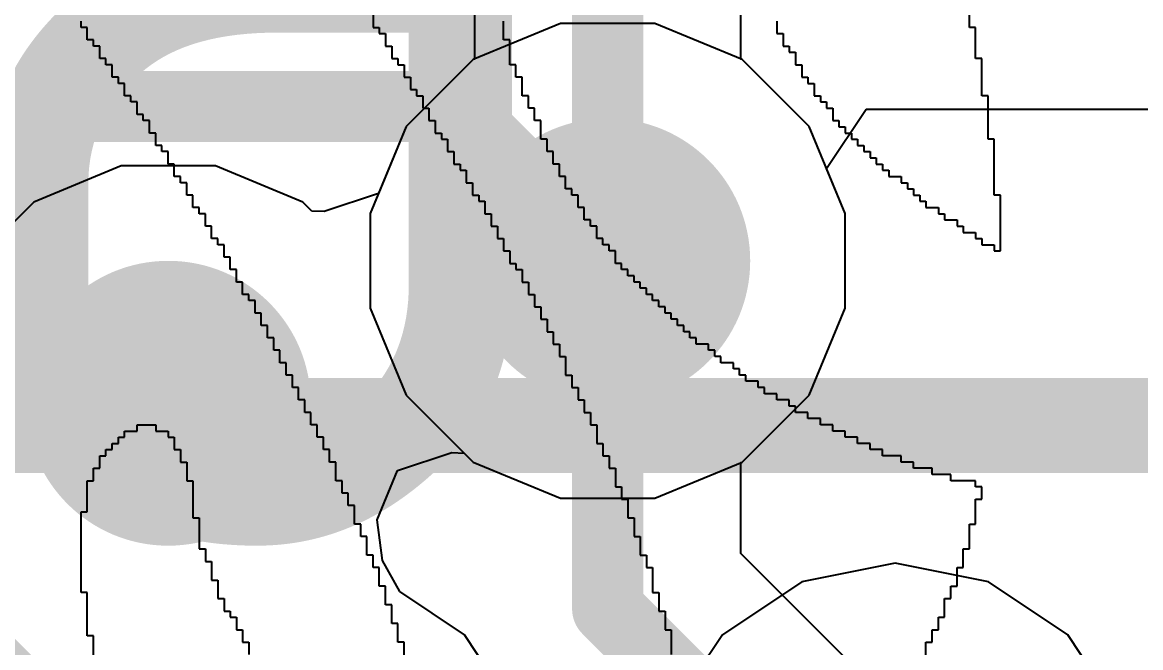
# Model space of a CAD drawing. Header units: inches. Extents: x -1.9 to 51.5, y -1.6 to 35.1.
# Drawn here: x 36.218 to 38.572, y 22.135 to 23.452 of the extents above; entities that cross this region are included whole.
import ezdxf

# ---------------------------------------------------------------- set-up
doc = ezdxf.new("R2010")
doc.units = ezdxf.units.IN
for name, color, linetype in [('Assembly Notes', 76, 'Continuous'), ('Bottom Layer', 76, 'Continuous'), ('Bottom Layer 1', 5, 'Continuous'), ('Bottom Overlay', 54, 'Continuous'), ('Top Assembly', 56, 'Continuous'), ('Top Courtyard', 56, 'Continuous'), ('Top Layer', 16, 'Continuous'), ('Top Layer 1', 1, 'Continuous'), ('Via Holes', 16, 'Continuous')]:
    doc.layers.add(name, color=color, linetype=linetype)
doc.styles.add('GOST type B', font='', dxfattribs={"height": 0.2})
doc.styles.get('GOST type B').set_extended_font_data('GOST type B')

# ---------------------------------------------------------------- blocks, each defined once
blk = doc.blocks.new('SOIC_16_107')
at = {"layer": 'Top Assembly'}
blk.add_lwpolyline([(-4.1531, -5.45, 0.2, 0.2, 0), (-4.1531, 5.45, 0.2, 0.2, 0)], format="xyseb", dxfattribs=at)
at = {"layer": 'Top Courtyard'}
blk.add_lwpolyline([(-4.1531, -5.45, 0.2, 0.2, 0), (-4.1531, 5.45, 0.2, 0.2, 0)], format="xyseb", dxfattribs=at)
blk = doc.blocks.new('SOT23_3_B_112')
at = {"layer": 'Assembly Notes', "style": 'GOST type B', "text_generation_flag": 2}
blk.add_text('VT2_9', height=2.15, rotation=180, dxfattribs=at).set_placement((-0.025, -1.9))

msp = doc.modelspace()

# ---------------------------------------------------------------- hatches: boundary and pattern name
at = {"layer": 'Bottom Layer'}
h = msp.add_hatch(color=76, dxfattribs=at)
edge = h.paths.add_edge_path()
edge.add_arc((37.45, 22.95), 0.3, 0, 360)
h = msp.add_hatch(color=76, dxfattribs=at)
edge = h.paths.add_edge_path()
edge.add_arc((36.525, 22.65), 0.3, 0, 360)
at = {"layer": 'Bottom Layer 1'}
h = msp.add_hatch(color=5, dxfattribs=at)
edge = h.paths.add_edge_path()
edge.add_arc((37.45, 22.95), 0.3, 0, 360)
h = msp.add_hatch(color=5, dxfattribs=at)
edge = h.paths.add_edge_path()
edge.add_arc((36.525, 22.65), 0.3, 0, 360)
at = {"layer": 'Top Layer'}
h = msp.add_hatch(color=16, dxfattribs=at)
edge = h.paths.add_edge_path()
edge.add_arc((37.45, 22.95), 0.3, 0, 360)
h = msp.add_hatch(color=16, dxfattribs=at)
edge = h.paths.add_edge_path()
edge.add_arc((36.525, 22.65), 0.3, 0, 360)
at = {"layer": 'Top Layer 1'}
h = msp.add_hatch(color=1, dxfattribs=at)
edge = h.paths.add_edge_path()
edge.add_arc((37.45, 22.95), 0.3, 0, 360)
h = msp.add_hatch(color=1, dxfattribs=at)
edge = h.paths.add_edge_path()
edge.add_arc((36.525, 22.65), 0.3, 0, 360)
at = {"layer": 'Via Holes'}
h = msp.add_hatch(color=7, dxfattribs=at)
edge = h.paths.add_edge_path()
edge.add_arc((37.45, 22.95), 0.15, 0, 360)
h = msp.add_hatch(color=7, dxfattribs=at)
edge = h.paths.add_edge_path()
edge.add_arc((36.525, 22.65), 0.15, 0, 360)

# ---------------------------------------------------------------- linework, layer by layer
at = {"layer": 'Bottom Layer'}
for p, q in [((37.3505, 23.45), (37.1668, 23.3739)), ((37.5495, 23.45), (37.3505, 23.45)), ((37.7332, 23.3739), (37.5495, 23.45)), ((37.1668, 23.3739), (37.0261, 23.2332)), ((37.8739, 23.2332), (37.7332, 23.3739)), ((37.0261, 23.2332), (36.95, 23.0495)), ((37.95, 23.0495), (37.8739, 23.2332)), ((36.95, 23.0495), (36.95, 22.8505)), ((37.95, 22.8505), (37.95, 23.0495)), ((36.95, 22.8505), (37.0261, 22.6668)), ((37.8739, 22.6668), (37.95, 22.8505)), ((37.0261, 22.6668), (37.1668, 22.5261)), ((37.7332, 22.5261), (37.8739, 22.6668)), ((37.1668, 22.5261), (37.3505, 22.45)), ((37.5495, 22.45), (37.7332, 22.5261)), ((37.3505, 22.45), (37.5495, 22.45))]:
    msp.add_line(p, q, dxfattribs=at)
at = {"layer": 'Bottom Layer 1'}
for p, q in [((37.7304, 23.3751), (37.7304, 25.2385)), ((37.1696, 25.1224), (37.1696, 23.3751)), ((37.1668, 23.3739), (37.0261, 23.2332)), ((37.1696, 23.3751), (37.1668, 23.3739)), ((37.7332, 23.3739), (37.7304, 23.3751)), ((37.8739, 23.2332), (37.7332, 23.3739)), ((37.0261, 23.2332), (36.9674, 23.0915)), ((37.95, 23.0495), (37.8739, 23.2332)), ((36.4255, 23.15), (36.2418, 23.0739)), ((36.6245, 23.15), (36.4255, 23.15)), ((36.8082, 23.0739), (36.6245, 23.15)), ((36.2418, 23.0739), (36.1011, 22.9332)), ((36.8272, 23.0549), (36.8082, 23.0739)), ((36.9674, 23.0915), (36.8531, 23.0537)), ((36.8531, 23.0537), (36.8272, 23.0549)), ((37.95, 22.8505), (37.95, 23.0495)), ((37.8739, 22.6668), (37.95, 22.8505)), ((37.7332, 22.5261), (37.8739, 22.6668)), ((37.7304, 22.5249), (37.7332, 22.5261)), ((37.7304, 22.3334), (37.7304, 22.5249)), ((40.4834, 19.5804), (37.7304, 22.3334))]:
    msp.add_line(p, q, dxfattribs=at)
for points in [[(37.45, 22.95, 0.15, 0.15, 0), (37.45, 25.2385, 0.15, 0.15, 0)], [(37.45, 22.2173, 0.15, 0.15, 0), (37.45, 22.95, 0.15, 0.15, 0)], [(35.5, 22.75, 0.15, 0.15, 0), (39.35, 18.9, 0.15, 0.15, 0)], [(37.45, 22.2173, 0.15, 0.15, 0), (40.3673, 19.3, 0.15, 0.15, 0)]]:
    msp.add_lwpolyline(points, format="xyseb", dxfattribs=at)
for points in [[(37.4125, 22.95, 0.075, 0.075, 1), (37.4875, 22.95, 0.075, 0.075, 1)], [(37.4125, 22.95, 0.075, 0.075, 1), (37.4875, 22.95, 0.075, 0.075, 1)], [(37.4125, 22.2173, 0.075, 0.075, 1), (37.4875, 22.2173, 0.075, 0.075, 1)], [(37.4125, 22.2173, 0.075, 0.075, 1), (37.4875, 22.2173, 0.075, 0.075, 1)]]:
    msp.add_lwpolyline(points, format="xyseb", close=True, dxfattribs=at)
at = {"layer": 'Bottom Overlay'}
for p, q in [((38.2115, 23.4415), (38.2115, 23.5069)), ((36.3415, 23.4415), (36.3415, 23.4546)), ((36.9562, 23.4677), (36.9562, 23.4415)), ((37.2308, 23.4154), (37.2308, 23.4546)), ((37.8062, 23.4546), (37.8062, 23.4285)), ((36.3546, 23.4415), (36.3415, 23.4415)), ((36.3546, 23.4154), (36.3546, 23.4415)), ((36.9562, 23.4415), (36.9692, 23.4415)), ((36.9692, 23.4415), (36.9692, 23.4285)), ((36.9692, 23.4285), (36.9823, 23.4285)), ((36.9823, 23.4285), (36.9823, 23.4023)), ((37.8062, 23.4285), (37.8192, 23.4285)), ((37.8192, 23.4285), (37.8192, 23.4023)), ((38.2246, 23.4415), (38.2115, 23.4415)), ((38.2246, 23.3762), (38.2246, 23.4415)), ((36.3677, 23.4154), (36.3546, 23.4154)), ((36.3677, 23.4023), (36.3677, 23.4154)), ((36.3808, 23.4023), (36.3677, 23.4023)), ((36.3808, 23.3762), (36.3808, 23.4023)), ((36.9823, 23.4023), (36.9954, 23.4023)), ((36.9954, 23.4023), (36.9954, 23.3762)), ((37.2438, 23.4154), (37.2308, 23.4154)), ((37.2438, 23.3631), (37.2438, 23.4154)), ((37.8192, 23.4023), (37.8323, 23.4023)), ((37.8323, 23.4023), (37.8323, 23.3892)), ((36.3938, 23.3762), (36.3808, 23.3762)), ((36.3938, 23.3631), (36.3938, 23.3762)), ((36.9954, 23.3762), (37.0085, 23.3762)), ((37.0085, 23.3762), (37.0085, 23.3631)), ((37.8323, 23.3892), (37.8454, 23.3892)), ((37.8454, 23.3892), (37.8454, 23.3631)), ((38.2377, 23.3762), (38.2246, 23.3762)), ((38.2377, 23.2977), (38.2377, 23.3762)), ((36.4069, 23.3631), (36.3938, 23.3631)), ((36.4069, 23.3369), (36.4069, 23.3631)), ((37.0085, 23.3631), (37.0215, 23.3631)), ((37.0215, 23.3631), (37.0215, 23.3369)), ((37.2569, 23.3631), (37.2438, 23.3631)), ((37.2569, 23.3369), (37.2569, 23.3631)), ((37.8454, 23.3631), (37.8585, 23.3631)), ((37.8585, 23.3631), (37.8585, 23.3369)), ((36.42, 23.3369), (36.4069, 23.3369)), ((36.42, 23.3238), (36.42, 23.3369)), ((37.0215, 23.3369), (37.0346, 23.3369)), ((37.0346, 23.3369), (37.0346, 23.3108)), ((37.27, 23.3369), (37.2569, 23.3369)), ((37.27, 23.2977), (37.27, 23.3369)), ((37.8585, 23.3369), (37.8715, 23.3369)), ((37.8715, 23.3369), (37.8715, 23.3238)), ((36.4331, 23.3238), (36.42, 23.3238)), ((36.4331, 23.2977), (36.4331, 23.3238)), ((37.0346, 23.3108), (37.0477, 23.3108)), ((37.0477, 23.3108), (37.0477, 23.2977)), ((37.8715, 23.3238), (37.8846, 23.3238)), ((37.8846, 23.3238), (37.8846, 23.2977)), ((36.4462, 23.2977), (36.4331, 23.2977)), ((36.4462, 23.2846), (36.4462, 23.2977)), ((36.4592, 23.2846), (36.4462, 23.2846)), ((36.4592, 23.2585), (36.4592, 23.2846)), ((37.0477, 23.2977), (37.0608, 23.2977)), ((37.0608, 23.2977), (37.0608, 23.2715)), ((37.2831, 23.2977), (37.27, 23.2977)), ((37.2831, 23.2715), (37.2831, 23.2977)), ((37.8846, 23.2977), (37.8977, 23.2977)), ((37.8977, 23.2977), (37.8977, 23.2846)), ((37.8977, 23.2846), (37.9108, 23.2846)), ((37.9108, 23.2846), (37.9108, 23.2715)), ((38.2508, 23.2977), (38.2377, 23.2977)), ((38.2508, 23.2062), (38.2508, 23.2977)), ((36.4723, 23.2585), (36.4592, 23.2585)), ((36.4723, 23.2454), (36.4723, 23.2585)), ((37.0608, 23.2715), (37.0738, 23.2715)), ((37.0738, 23.2715), (37.0738, 23.2454)), ((37.2962, 23.2715), (37.2831, 23.2715)), ((37.2962, 23.2454), (37.2962, 23.2715)), ((37.9108, 23.2715), (37.9238, 23.2715)), ((37.9238, 23.2715), (37.9238, 23.2454)), ((36.4854, 23.2454), (36.4723, 23.2454)), ((36.4854, 23.2192), (36.4854, 23.2454)), ((37.0738, 23.2454), (37.0869, 23.2454)), ((37.0869, 23.2454), (37.0869, 23.2192)), ((37.3092, 23.2454), (37.2962, 23.2454)), ((37.3092, 23.2062), (37.3092, 23.2454)), ((37.9238, 23.2454), (37.9369, 23.2454)), ((37.9369, 23.2454), (37.9369, 23.2323)), ((36.4985, 23.2192), (36.4854, 23.2192)), ((36.4985, 23.1931), (36.4985, 23.2192)), ((37.0869, 23.2192), (37.1, 23.2192)), ((37.1, 23.2192), (37.1, 23.2062)), ((37.9369, 23.2323), (37.95, 23.2323)), ((37.95, 23.2323), (37.95, 23.2192)), ((37.95, 23.2192), (37.9631, 23.2192)), ((37.9631, 23.2192), (37.9631, 23.2062)), ((36.5115, 23.1931), (36.4985, 23.1931)), ((36.5115, 23.18), (36.5115, 23.1931)), ((37.1, 23.2062), (37.1131, 23.2062)), ((37.1131, 23.2062), (37.1131, 23.18)), ((37.3223, 23.2062), (37.3092, 23.2062)), ((37.3223, 23.18), (37.3223, 23.2062)), ((37.9631, 23.2062), (37.9762, 23.2062)), ((37.9762, 23.2062), (37.9762, 23.1931)), ((37.9762, 23.1931), (37.9892, 23.1931)), ((37.9892, 23.1931), (37.9892, 23.18)), ((38.2638, 23.2062), (38.2508, 23.2062)), ((38.2638, 23.0885), (38.2638, 23.2062)), ((36.5246, 23.18), (36.5115, 23.18)), ((36.5246, 23.1538), (36.5246, 23.18)), ((37.1131, 23.18), (37.1262, 23.18)), ((37.1262, 23.18), (37.1262, 23.1538)), ((37.3354, 23.18), (37.3223, 23.18)), ((37.3354, 23.1538), (37.3354, 23.18)), ((37.9892, 23.18), (38.0023, 23.18)), ((38.0023, 23.18), (38.0023, 23.1669)), ((38.0023, 23.1669), (38.0154, 23.1669)), ((38.0154, 23.1669), (38.0154, 23.1538)), ((36.5377, 23.1538), (36.5246, 23.1538)), ((36.5377, 23.1277), (36.5377, 23.1538)), ((37.1262, 23.1538), (37.1392, 23.1538)), ((37.1392, 23.1538), (37.1392, 23.1408)), ((37.1392, 23.1408), (37.1523, 23.1408)), ((37.1523, 23.1408), (37.1523, 23.1146)), ((37.3485, 23.1538), (37.3354, 23.1538)), ((37.3485, 23.1277), (37.3485, 23.1538)), ((38.0154, 23.1538), (38.0285, 23.1538)), ((38.0285, 23.1538), (38.0285, 23.1408)), ((38.0285, 23.1408), (38.0415, 23.1408)), ((38.0415, 23.1408), (38.0415, 23.1277)), ((36.5508, 23.1277), (36.5377, 23.1277)), ((36.5508, 23.1146), (36.5508, 23.1277)), ((37.3615, 23.1277), (37.3485, 23.1277)), ((37.3615, 23.1015), (37.3615, 23.1277)), ((38.0415, 23.1277), (38.0677, 23.1277)), ((38.0677, 23.1277), (38.0677, 23.1146)), ((36.5638, 23.1146), (36.5508, 23.1146)), ((36.5638, 23.0885), (36.5638, 23.1146)), ((37.1523, 23.1146), (37.1654, 23.1146)), ((37.1654, 23.1146), (37.1654, 23.0885)), ((37.3746, 23.1015), (37.3615, 23.1015)), ((37.3746, 23.0885), (37.3746, 23.1015)), ((38.0677, 23.1146), (38.0808, 23.1146)), ((38.0808, 23.1146), (38.0808, 23.1015)), ((38.0808, 23.1015), (38.0938, 23.1015)), ((38.0938, 23.1015), (38.0938, 23.0885)), ((36.5769, 23.0885), (36.5638, 23.0885)), ((36.5769, 23.0623), (36.5769, 23.0885)), ((37.1654, 23.0885), (37.1785, 23.0885)), ((37.1785, 23.0885), (37.1785, 23.0754)), ((37.1785, 23.0754), (37.1915, 23.0754)), ((37.1915, 23.0754), (37.1915, 23.0492)), ((37.3877, 23.0885), (37.3746, 23.0885)), ((37.3877, 23.0623), (37.3877, 23.0885)), ((38.0938, 23.0885), (38.1069, 23.0885)), ((38.1069, 23.0885), (38.1069, 23.0754)), ((38.1069, 23.0754), (38.12, 23.0754)), ((38.12, 23.0754), (38.12, 23.0623)), ((38.2769, 23.0885), (38.2638, 23.0885)), ((38.2769, 22.9708), (38.2769, 23.0885)), ((36.59, 23.0623), (36.5769, 23.0623)), ((36.59, 23.0492), (36.59, 23.0623)), ((36.6031, 23.0492), (36.59, 23.0492)), ((36.6031, 23.0231), (36.6031, 23.0492)), ((37.1915, 23.0492), (37.2046, 23.0492)), ((37.2046, 23.0492), (37.2046, 23.0231)), ((37.4008, 23.0623), (37.3877, 23.0623)), ((37.4008, 23.0362), (37.4008, 23.0623)), ((38.12, 23.0623), (38.1462, 23.0623)), ((38.1462, 23.0623), (38.1462, 23.0492)), ((38.1462, 23.0492), (38.1592, 23.0492)), ((38.1592, 23.0492), (38.1592, 23.0362)), ((36.6162, 23.0231), (36.6031, 23.0231)), ((36.6162, 22.9969), (36.6162, 23.0231)), ((37.2046, 23.0231), (37.2177, 23.0231)), ((37.2177, 23.0231), (37.2177, 22.9969)), ((37.4138, 23.0362), (37.4008, 23.0362)), ((37.4138, 23.0231), (37.4138, 23.0362)), ((37.4269, 23.0231), (37.4138, 23.0231)), ((37.4269, 22.9969), (37.4269, 23.0231)), ((38.1592, 23.0362), (38.1854, 23.0362)), ((38.1854, 23.0362), (38.1854, 23.0231)), ((38.1854, 23.0231), (38.1985, 23.0231)), ((38.1985, 23.0231), (38.1985, 23.01)), ((38.1985, 23.01), (38.2246, 23.01)), ((38.2246, 23.01), (38.2246, 22.9969)), ((36.6292, 22.9969), (36.6162, 22.9969)), ((36.6292, 22.9838), (36.6292, 22.9969)), ((36.6423, 22.9838), (36.6292, 22.9838)), ((36.6423, 22.9577), (36.6423, 22.9838)), ((37.2177, 22.9969), (37.2308, 22.9969)), ((37.2308, 22.9969), (37.2308, 22.9708)), ((37.44, 22.9969), (37.4269, 22.9969)), ((37.44, 22.9838), (37.44, 22.9969)), ((37.4531, 22.9838), (37.44, 22.9838)), ((37.4531, 22.9708), (37.4531, 22.9838)), ((38.2246, 22.9969), (38.2377, 22.9969)), ((38.2377, 22.9969), (38.2377, 22.9838)), ((38.2377, 22.9838), (38.2638, 22.9838)), ((38.2638, 22.9838), (38.2638, 22.9708)), ((36.6554, 22.9577), (36.6423, 22.9577)), ((36.6554, 22.9315), (36.6554, 22.9577)), ((37.2308, 22.9708), (37.2438, 22.9708)), ((37.2438, 22.9708), (37.2438, 22.9446)), ((37.4662, 22.9708), (37.4531, 22.9708)), ((37.4662, 22.9446), (37.4662, 22.9708)), ((38.2638, 22.9708), (38.2769, 22.9708)), ((36.6685, 22.9315), (36.6554, 22.9315)), ((36.6685, 22.9054), (36.6685, 22.9315)), ((37.2438, 22.9446), (37.2569, 22.9446)), ((37.2569, 22.9446), (37.2569, 22.9315)), ((37.2569, 22.9315), (37.27, 22.9315)), ((37.27, 22.9315), (37.27, 22.9054)), ((37.4792, 22.9446), (37.4662, 22.9446)), ((37.4792, 22.9315), (37.4792, 22.9446)), ((37.4923, 22.9315), (37.4792, 22.9315)), ((37.4923, 22.9185), (37.4923, 22.9315)), ((36.6815, 22.9054), (36.6685, 22.9054)), ((36.6815, 22.8792), (36.6815, 22.9054)), ((37.27, 22.9054), (37.2831, 22.9054)), ((37.2831, 22.9054), (37.2831, 22.8792)), ((37.5054, 22.9185), (37.4923, 22.9185)), ((37.5054, 22.9054), (37.5054, 22.9185)), ((37.5185, 22.9054), (37.5054, 22.9054)), ((37.5185, 22.8923), (37.5185, 22.9054)), ((37.5315, 22.8923), (37.5185, 22.8923)), ((37.5315, 22.8792), (37.5315, 22.8923)), ((36.6946, 22.8792), (36.6815, 22.8792)), ((36.6946, 22.8662), (36.6946, 22.8792)), ((36.7077, 22.8662), (36.6946, 22.8662)), ((36.7077, 22.84), (36.7077, 22.8662)), ((37.2831, 22.8792), (37.2962, 22.8792)), ((37.2962, 22.8792), (37.2962, 22.8531)), ((37.5446, 22.8792), (37.5315, 22.8792)), ((37.5446, 22.8662), (37.5446, 22.8792)), ((37.5577, 22.8662), (37.5446, 22.8662)), ((37.5577, 22.8531), (37.5577, 22.8662)), ((36.7208, 22.84), (36.7077, 22.84)), ((36.7208, 22.8138), (36.7208, 22.84)), ((37.2962, 22.8531), (37.3092, 22.8531)), ((37.3092, 22.8531), (37.3092, 22.8269)), ((37.5708, 22.8531), (37.5577, 22.8531)), ((37.5708, 22.84), (37.5708, 22.8531)), ((37.5838, 22.84), (37.5708, 22.84)), ((37.5838, 22.8269), (37.5838, 22.84)), ((36.7338, 22.8138), (36.7208, 22.8138)), ((36.7338, 22.7877), (36.7338, 22.8138)), ((37.3092, 22.8269), (37.3223, 22.8269)), ((37.3223, 22.8269), (37.3223, 22.8008)), ((37.5969, 22.8269), (37.5838, 22.8269)), ((37.5969, 22.8138), (37.5969, 22.8269)), ((37.61, 22.8138), (37.5969, 22.8138)), ((37.61, 22.8008), (37.61, 22.8138)), ((36.7469, 22.7877), (36.7338, 22.7877)), ((36.7469, 22.7615), (36.7469, 22.7877)), ((37.3223, 22.8008), (37.3354, 22.8008)), ((37.3354, 22.8008), (37.3354, 22.7746)), ((37.6231, 22.8008), (37.61, 22.8008)), ((37.6231, 22.7877), (37.6231, 22.8008)), ((37.6362, 22.7877), (37.6231, 22.7877)), ((37.6362, 22.7746), (37.6362, 22.7877)), ((37.3354, 22.7746), (37.3485, 22.7746)), ((37.3485, 22.7746), (37.3485, 22.7485)), ((37.6623, 22.7746), (37.6362, 22.7746)), ((37.6623, 22.7615), (37.6623, 22.7746)), ((36.76, 22.7615), (36.7469, 22.7615)), ((36.76, 22.7354), (36.76, 22.7615)), ((37.3485, 22.7485), (37.3615, 22.7485)), ((37.3615, 22.7485), (37.3615, 22.7092)), ((37.6754, 22.7615), (37.6623, 22.7615)), ((37.6754, 22.7485), (37.6754, 22.7615)), ((37.6885, 22.7485), (37.6754, 22.7485)), ((37.6885, 22.7354), (37.6885, 22.7485)), ((36.7731, 22.7354), (36.76, 22.7354)), ((36.7731, 22.7092), (36.7731, 22.7354)), ((37.7146, 22.7354), (37.6885, 22.7354)), ((37.7146, 22.7223), (37.7146, 22.7354)), ((37.7277, 22.7223), (37.7146, 22.7223)), ((37.7277, 22.7092), (37.7277, 22.7223)), ((36.7862, 22.7092), (36.7731, 22.7092)), ((36.7862, 22.6831), (36.7862, 22.7092)), ((37.3615, 22.7092), (37.3746, 22.7092)), ((37.3746, 22.7092), (37.3746, 22.6831)), ((37.7408, 22.7092), (37.7277, 22.7092)), ((37.7408, 22.6962), (37.7408, 22.7092)), ((37.7669, 22.6962), (37.7408, 22.6962)), ((37.7669, 22.6831), (37.7669, 22.6962)), ((36.7992, 22.6831), (36.7862, 22.6831)), ((36.7992, 22.6569), (36.7992, 22.6831)), ((37.3746, 22.6831), (37.3877, 22.6831)), ((37.3877, 22.6831), (37.3877, 22.6569)), ((37.78, 22.6831), (37.7669, 22.6831)), ((37.78, 22.67), (37.78, 22.6831)), ((37.8062, 22.67), (37.78, 22.67)), ((37.8062, 22.6569), (37.8062, 22.67)), ((36.8123, 22.6569), (36.7992, 22.6569)), ((36.8123, 22.6308), (36.8123, 22.6569)), ((37.3877, 22.6569), (37.4008, 22.6569)), ((37.4008, 22.6569), (37.4008, 22.6308)), ((37.8323, 22.6569), (37.8062, 22.6569)), ((37.8323, 22.6438), (37.8323, 22.6569)), ((36.8254, 22.6308), (36.8123, 22.6308)), ((36.8254, 22.6046), (36.8254, 22.6308)), ((37.4008, 22.6308), (37.4138, 22.6308)), ((37.4138, 22.6308), (37.4138, 22.6046)), ((37.8454, 22.6438), (37.8323, 22.6438)), ((37.8454, 22.6308), (37.8454, 22.6438)), ((37.8715, 22.6308), (37.8454, 22.6308)), ((37.8715, 22.6177), (37.8715, 22.6308)), ((36.4592, 22.5915), (36.4592, 22.6046)), ((36.4592, 22.6046), (36.4985, 22.6046)), ((36.4985, 22.6046), (36.4985, 22.5915)), ((36.8385, 22.6046), (36.8254, 22.6046)), ((36.8385, 22.5785), (36.8385, 22.6046)), ((37.4138, 22.6046), (37.4269, 22.6046)), ((37.4269, 22.6046), (37.4269, 22.5654)), ((37.8977, 22.6177), (37.8715, 22.6177)), ((37.8977, 22.6046), (37.8977, 22.6177)), ((37.9238, 22.6046), (37.8977, 22.6046)), ((37.9238, 22.5915), (37.9238, 22.6046)), ((36.42, 22.5654), (36.42, 22.5785)), ((36.42, 22.5785), (36.4331, 22.5785)), ((36.4331, 22.5785), (36.4331, 22.5915)), ((36.4331, 22.5915), (36.4592, 22.5915)), ((36.4985, 22.5915), (36.5246, 22.5915)), ((36.5246, 22.5915), (36.5246, 22.5785)), ((36.5246, 22.5785), (36.5377, 22.5785)), ((36.5377, 22.5785), (36.5377, 22.5523)), ((36.8515, 22.5785), (36.8385, 22.5785)), ((36.8515, 22.5523), (36.8515, 22.5785)), ((37.95, 22.5915), (37.9238, 22.5915)), ((37.95, 22.5785), (37.95, 22.5915)), ((37.9762, 22.5785), (37.95, 22.5785)), ((37.9762, 22.5654), (37.9762, 22.5785)), ((36.3938, 22.5392), (36.3938, 22.5523)), ((36.3938, 22.5523), (36.4069, 22.5523)), ((36.4069, 22.5523), (36.4069, 22.5654)), ((36.4069, 22.5654), (36.42, 22.5654)), ((36.5377, 22.5523), (36.5508, 22.5523)), ((36.5508, 22.5523), (36.5508, 22.5262)), ((36.8646, 22.5523), (36.8515, 22.5523)), ((36.8646, 22.5262), (36.8646, 22.5523)), ((37.4269, 22.5654), (37.44, 22.5654)), ((37.44, 22.5654), (37.44, 22.5392)), ((38.0023, 22.5654), (37.9762, 22.5654)), ((38.0023, 22.5523), (38.0023, 22.5654)), ((38.0285, 22.5523), (38.0023, 22.5523)), ((38.0285, 22.5392), (38.0285, 22.5523)), ((36.3808, 22.5131), (36.3808, 22.5392)), ((36.3808, 22.5392), (36.3938, 22.5392)), ((37.44, 22.5392), (37.4531, 22.5392)), ((37.4531, 22.5392), (37.4531, 22.5131)), ((38.0677, 22.5392), (38.0285, 22.5392)), ((38.0677, 22.5262), (38.0677, 22.5392)), ((36.3677, 22.4869), (36.3677, 22.5131)), ((36.3677, 22.5131), (36.3808, 22.5131)), ((36.5508, 22.5262), (36.5638, 22.5262)), ((36.5638, 22.5262), (36.5638, 22.4869)), ((36.8777, 22.5262), (36.8646, 22.5262)), ((36.8777, 22.4869), (36.8777, 22.5262)), ((37.4531, 22.5131), (37.4662, 22.5131)), ((37.4662, 22.5131), (37.4662, 22.4738)), ((38.0938, 22.5262), (38.0677, 22.5262)), ((38.0938, 22.5131), (38.0938, 22.5262)), ((38.1331, 22.5131), (38.0938, 22.5131)), ((38.1331, 22.5), (38.1331, 22.5131)), ((36.3546, 22.4215), (36.3546, 22.4869)), ((36.3546, 22.4869), (36.3677, 22.4869)), ((36.5638, 22.4869), (36.5769, 22.4869)), ((36.5769, 22.4869), (36.5769, 22.4085)), ((36.8908, 22.4869), (36.8777, 22.4869)), ((36.8908, 22.4608), (36.8908, 22.4869)), ((38.1723, 22.5), (38.1331, 22.5)), ((38.1723, 22.4869), (38.1723, 22.5)), ((38.2246, 22.4869), (38.1723, 22.4869)), ((38.2246, 22.4738), (38.2246, 22.4869)), ((36.9038, 22.4608), (36.8908, 22.4608)), ((36.9038, 22.4346), (36.9038, 22.4608)), ((37.4662, 22.4738), (37.4792, 22.4738)), ((37.4792, 22.4738), (37.4792, 22.4477)), ((38.2377, 22.4738), (38.2246, 22.4738)), ((38.2377, 22.4477), (38.2377, 22.4738)), ((36.9169, 22.4346), (36.9038, 22.4346)), ((36.9169, 22.3954), (36.9169, 22.4346)), ((37.4792, 22.4477), (37.4923, 22.4477)), ((37.4923, 22.4477), (37.4923, 22.4085)), ((38.2246, 22.3954), (38.2246, 22.4477)), ((38.2246, 22.4477), (38.2377, 22.4477)), ((36.3415, 22.2515), (36.3415, 22.4215)), ((36.3415, 22.4215), (36.3546, 22.4215)), ((36.5769, 22.4085), (36.59, 22.4085)), ((36.59, 22.4085), (36.59, 22.3431)), ((36.93, 22.3954), (36.9169, 22.3954)), ((36.93, 22.3692), (36.93, 22.3954)), ((37.4923, 22.4085), (37.5054, 22.4085)), ((37.5054, 22.4085), (37.5054, 22.3692)), ((38.2115, 22.3431), (38.2115, 22.3954)), ((38.2115, 22.3954), (38.2246, 22.3954)), ((36.9431, 22.3692), (36.93, 22.3692)), ((36.9431, 22.33), (36.9431, 22.3692)), ((37.5054, 22.3692), (37.5185, 22.3692)), ((37.5185, 22.3692), (37.5185, 22.33)), ((36.59, 22.3431), (36.6031, 22.3431)), ((36.6031, 22.3431), (36.6031, 22.3169)), ((38.1985, 22.3038), (38.1985, 22.3431)), ((38.1985, 22.3431), (38.2115, 22.3431)), ((36.6031, 22.3169), (36.6162, 22.3169)), ((36.6162, 22.3169), (36.6162, 22.2777)), ((36.9562, 22.33), (36.9431, 22.33)), ((36.9562, 22.3038), (36.9562, 22.33)), ((37.5185, 22.33), (37.5315, 22.33)), ((37.5315, 22.33), (37.5315, 22.3038)), ((36.9692, 22.3038), (36.9562, 22.3038)), ((36.9692, 22.2646), (36.9692, 22.3038)), ((37.5315, 22.3038), (37.5446, 22.3038)), ((37.5446, 22.3038), (37.5446, 22.2515)), ((38.1854, 22.2646), (38.1854, 22.3038)), ((38.1854, 22.3038), (38.1985, 22.3038)), ((36.6162, 22.2777), (36.6292, 22.2777)), ((36.6292, 22.2777), (36.6292, 22.2385)), ((36.3546, 22.2515), (36.3415, 22.2515)), ((36.3546, 22.16), (36.3546, 22.2515)), ((36.9823, 22.2646), (36.9692, 22.2646)), ((36.9823, 22.2254), (36.9823, 22.2646)), ((37.5446, 22.2515), (37.5577, 22.2515)), ((37.5577, 22.2515), (37.5577, 22.2385)), ((38.1723, 22.2385), (38.1723, 22.2646)), ((38.1723, 22.2646), (38.1854, 22.2646)), ((36.6292, 22.2385), (36.6423, 22.2385)), ((36.6423, 22.2385), (36.6423, 22.2123)), ((36.9954, 22.2254), (36.9823, 22.2254)), ((36.9954, 22.1862), (36.9954, 22.2254)), ((37.5577, 22.2385), (37.5577, 22.2123)), ((38.1592, 22.1992), (38.1592, 22.2385)), ((38.1592, 22.2385), (38.1723, 22.2385)), ((36.6423, 22.2123), (36.6554, 22.2123)), ((36.6554, 22.2123), (36.6554, 22.1992)), ((36.6554, 22.1992), (36.6685, 22.1992)), ((36.6685, 22.1992), (36.6685, 22.1731)), ((37.5577, 22.2123), (37.5708, 22.2123)), ((37.5708, 22.2123), (37.5708, 22.1731)), ((38.1462, 22.1731), (38.1462, 22.1992)), ((38.1462, 22.1992), (38.1592, 22.1992)), ((37.0085, 22.1862), (36.9954, 22.1862)), ((37.0085, 22.1469), (37.0085, 22.1862)), ((36.3677, 22.16), (36.3546, 22.16)), ((36.3677, 22.1077), (36.3677, 22.16)), ((36.6685, 22.1731), (36.6815, 22.1731)), ((36.6815, 22.1731), (36.6815, 22.1469)), ((37.5708, 22.1731), (37.5838, 22.1731)), ((37.5838, 22.1731), (37.5838, 22.1208)), ((38.1331, 22.1469), (38.1331, 22.1731)), ((38.1331, 22.1731), (38.1462, 22.1731)), ((36.6815, 22.1469), (36.6946, 22.1469)), ((36.6946, 22.1469), (36.6946, 22.1208)), ((37.0215, 22.1469), (37.0085, 22.1469)), ((37.0215, 22.1077), (37.0215, 22.1469)), ((38.12, 22.1077), (38.12, 22.1469)), ((38.12, 22.1469), (38.1331, 22.1469))]:
    msp.add_line(p, q, dxfattribs=at)
at = {"layer": 'Top Layer'}
for p, q in [((37.3505, 23.45), (37.1668, 23.3739)), ((37.5495, 23.45), (37.3505, 23.45)), ((37.7332, 23.3739), (37.5495, 23.45)), ((37.1668, 23.3739), (37.0261, 23.2332)), ((37.8739, 23.2332), (37.7332, 23.3739)), ((37.0261, 23.2332), (36.95, 23.0495)), ((37.95, 23.0495), (37.8739, 23.2332)), ((36.95, 23.0495), (36.95, 22.8505)), ((37.95, 22.8505), (37.95, 23.0495)), ((36.95, 22.8505), (37.0261, 22.6668)), ((37.8739, 22.6668), (37.95, 22.8505)), ((37.0261, 22.6668), (37.1668, 22.5261)), ((37.7332, 22.5261), (37.8739, 22.6668)), ((37.1668, 22.5261), (37.3505, 22.45)), ((37.5495, 22.45), (37.7332, 22.5261)), ((37.3505, 22.45), (37.5495, 22.45))]:
    msp.add_line(p, q, dxfattribs=at)
at = {"layer": 'Top Layer 1'}
for p, q in [((37.9106, 23.1446), (37.9941, 23.2696)), ((37.9941, 23.2696), (40.5499, 23.2696)), ((37.95, 23.0495), (37.9106, 23.1446)), ((37.95, 22.8505), (37.95, 23.0495)), ((37.8739, 22.6668), (37.95, 22.8505)), ((37.7332, 22.5261), (37.8739, 22.6668)), ((37.0076, 22.5085), (37.1219, 22.5463)), ((37.1219, 22.5463), (37.1478, 22.5451)), ((37.1478, 22.5451), (37.1668, 22.5261)), ((36.9646, 22.4047), (37.0076, 22.5085)), ((37.1668, 22.5261), (37.3505, 22.45)), ((37.5495, 22.45), (37.7332, 22.5261)), ((37.3505, 22.45), (37.5495, 22.45)), ((36.9758, 22.3186), (36.9646, 22.4047)), ((37.0123, 22.2534), (36.9758, 22.3186)), ((38.055, 22.313), (37.8584, 22.2739)), ((38.2516, 22.2739), (38.055, 22.313)), ((37.8584, 22.2739), (37.6916, 22.1625)), ((38.4184, 22.1625), (38.2516, 22.2739)), ((37.1484, 22.1625), (37.0123, 22.2534)), ((37.2597, 21.9958), (37.1484, 22.1625)), ((37.6916, 22.1625), (37.5802, 21.9958)), ((38.5297, 21.9958), (38.4184, 22.1625))]:
    msp.add_line(p, q, dxfattribs=at)
for points in [[(33.937, 23.275, 0.15, 0.15, 0), (37.125, 23.275, 0.15, 0.15, 0)], [(37.125, 23.275, 0.15, 0.15, 0), (37.45, 22.95, 0.15, 0.15, 0)]]:
    msp.add_lwpolyline(points, format="xyseb", dxfattribs=at)
for points in [[(37.0875, 23.275, 0.075, 0.075, 1), (37.1625, 23.275, 0.075, 0.075, 1)], [(37.0875, 23.275, 0.075, 0.075, 1), (37.1625, 23.275, 0.075, 0.075, 1)], [(37.4125, 22.95, 0.075, 0.075, 1), (37.4875, 22.95, 0.075, 0.075, 1)]]:
    msp.add_lwpolyline(points, format="xyseb", close=True, dxfattribs=at)

# ---------------------------------------------------------------- block references
msp.add_blockref('SOT23_3_B_112', (29.725, 26.4))
at = {"rotation": 270}
msp.add_blockref('SOIC_16_107', (36.15, 18.45), dxfattribs=at)

doc.saveas('drawing.dxf')
